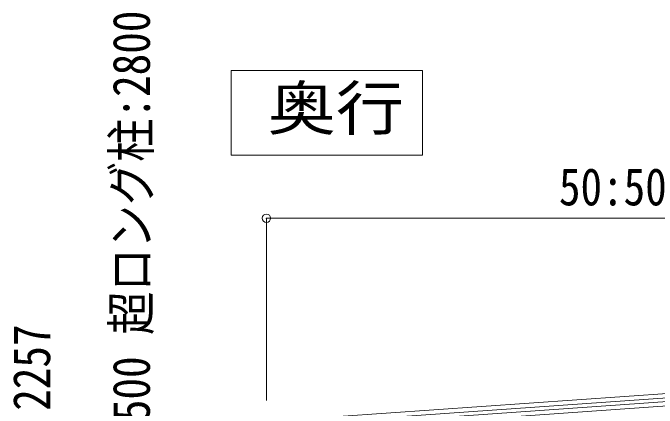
# Model space of a CAD drawing. Units: millimetres at full size, sheet at 1:40; details may follow other scales. Extents: x -11243 to 11243, y -7760 to 7760.
# Drawn here: x 799 to 3840, y -1142 to 722 of the extents above; entities that cross this region are included whole.
import ezdxf
from ezdxf.enums import TextEntityAlignment as Align

# ---------------------------------------------------------------- set-up
doc = ezdxf.new("R2010")
doc.units = ezdxf.units.MM
doc.header["$LTSCALE"] = 40
doc.header["$PDMODE"] = 32
doc.header["$PDSIZE"] = 40
doc.layers.add('0-3_ELV2', color=4, linetype='Continuous', lineweight=9)
doc.layers.add('0-6_OTH_LINE', color=6, linetype='Continuous', lineweight=9)
doc.styles.add('ＭＳ ゴシック', font='')
doc.styles.get('ＭＳ ゴシック').set_extended_font_data('MS Gothic')

msp = doc.modelspace()

# ---------------------------------------------------------------- linework, layer by layer
at = {"layer": '0-3_ELV2'}
for p, q in [((6973.29, -857.39), (2110.73, -1197.41)), ((6974.71, -877.7), (2112.15, -1217.73)), ((6975.92, -894.94), (2113.36, -1234.96)), ((6977.34, -915.25), (2114.78, -1255.27))]:
    msp.add_line(p, q, dxfattribs=at)
at = {"layer": '0-6_OTH_LINE'}
for p, q in [((1996.03, -246.72), (1996.03, -1105.61)), ((7057.86, -246.72), (1996.03, -246.72))]:
    msp.add_line(p, q, dxfattribs=at)
at = {"layer": '0-6_OTH_LINE', "color": 3}
msp.add_lwpolyline([(1830.3, 450.47), (2732.17, 450.47), (2732.17, 51.14), (1830.3, 51.14)], close=True, dxfattribs=at)
at = {"layer": '0-6_OTH_LINE'}
msp.add_point((1996.03, -246.72), dxfattribs=at)

# ---------------------------------------------------------------- texts
at = {"layer": '0-6_OTH_LINE', "color": 7, "style": 'ＭＳ ゴシック', "width": 0.85}
for s, p in [('標準柱:2200 ロング柱:2500 超ロング柱:2800', (1498.7, -3445.9)), ('H1 50:2268 54:2263 57:2257', (1028.02, -3393.62))]:
    msp.add_text(s, height=176, rotation=90, dxfattribs=at).set_placement(p, align=Align.BOTTOM_LEFT)
at = {"layer": '0-6_OTH_LINE', "color": 2, "style": 'ＭＳ ゴシック', "width": 1.15}
msp.add_text('奥行', height=205.3, dxfattribs=at).set_placement((2001.9, 108.21), align=Align.BOTTOM_LEFT)
at = {"layer": '0-6_OTH_LINE', "color": 7, "style": 'ＭＳ ゴシック', "width": 0.85}
msp.add_text('50:5062 54:5410 57:5778', height=176, dxfattribs=at).set_placement((3376.95, -238.72), align=Align.BOTTOM_LEFT)

doc.saveas('drawing.dxf')
